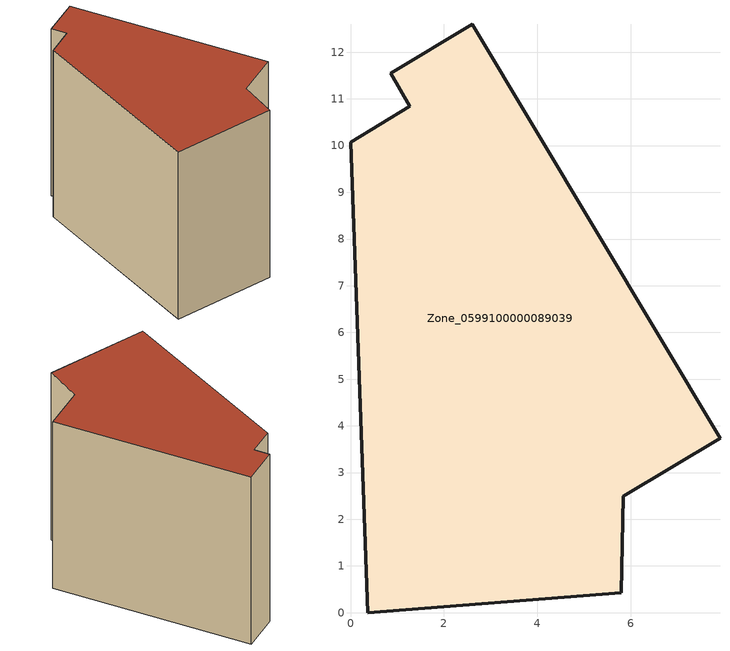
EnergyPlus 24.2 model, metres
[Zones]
Zone_0599100000089039
 floor ground (C_G): 0.86,11.55 2.61,12.6 7.91,3.74 5.84,2.49 5.8,0.43 0.37,0 0,10.07 1.27,10.84 z0
 wall outside (C_F): 0,10.07 0.37,0 5.8,0.43 5.84,2.49 7.91,3.74 2.61,12.6 0.86,11.55 1.27,10.84 0,10.07 z0:9.64
 roof outside (C_R): 1.27,10.84 0,10.07 0.37,0 5.8,0.43 5.84,2.49 7.91,3.74 2.61,12.6 0.86,11.55 z9.64
[BUILDING]
Pand.0599100000089039: North Axis=0; Terrain=City; Loads Convergence Tolerance Value=0.04; Temperature Convergence Tolerance Value=0.4; Solar Distribution=FullExterior; Maximum Number of Warmup Days=25; Minimum Number of Warmup Days=1
[Site:Location]
Rotterdam.The.Hague.AP_ZH_NLD Design_Conditions: Latitude=51.96; Longitude=4.45; Time Zone=1; Elevation=-4.5
[SITE:GROUNDTEMPERATURE:BUILDINGSURFACE]
18, 18, 18, 18, 18, 18, 18, 18, 18, 18, 18, 18
[MATERIAL] Thermal Absorptance=0.9; Solar Absorptance=0.7; Visible Absorptance=0.7
Name | Roughness | Thickness | Conductivity | Density | Specific Heat
G.TC.1946 | MediumSmooth | 0.15 | 1 | 540 | 1210
F.TC.1946 | Rough | 0.3 | 0.857143 | 1920 | 840
R.TC.1946 | MediumRough | 0.2 | 0.909091 | 1500 | 1000
[CONSTRUCTION]
C_G: G.TC.1946
C_F: F.TC.1946
C_R: R.TC.1946
[ZONE]
Zone_0599100000089039: Type=1; Multiplier=1; Ceiling Height=Autocalculate; Volume=Autocalculate; Floor Area=autocalculate; Part of Total Floor Area=Yes
[ZONEINFILTRATION:DESIGNFLOWRATE]
Infil_Zone_0599100000089039: Zone or ZoneList or Space or SpaceList=Zone_0599100000089039; Schedule=AlwaysOn; Design Flow Rate Calculation Method=Flow/Area; Flow Rate per Floor Area=0.003; Constant Term Coefficient=1; Temperature Term Coefficient=0; Velocity Term Coefficient=0; Velocity Squared Term Coefficient=0
[HVACTEMPLATE:ZONE:IDEALLOADSAIRSYSTEM]
Zone_0599100000089039: Maximum Heating Supply Air Temperature=50; Minimum Cooling Supply Air Temperature=13; Maximum Heating Supply Air Humidity Ratio=0.0156; Minimum Cooling Supply Air Humidity Ratio=0.0077; Heating Limit=NoLimit; Cooling Limit=NoLimit; Dehumidification Control Type=ConstantSensibleHeatRatio; Cooling Sensible Heat Ratio=0.7; Dehumidification Setpoint=60; Humidification Control Type=None; Humidification Setpoint=30; Outdoor Air Method=None; Outdoor Air Flow Rate per Person=0.00944; Outdoor Air Flow Rate per Zone Floor Area=0; Outdoor Air Flow Rate per Zone=0; Demand Controlled Ventilation Type=None; Outdoor Air Economizer Type=NoEconomizer; Heat Recovery Type=None; Sensible Heat Recovery Effectiveness=0.7; Latent Heat Recovery Effectiveness=0.65
[ZONECONTROL:THERMOSTAT]
ThermostatControl_Zone_0599100000089039: Zone or ZoneList=Zone_0599100000089039; Control Type Schedule=DualSetpointControlType; Control 1=Thermostat_Zone_0599100000089039; Temperature Difference Between Cutout And Setpoint=0
[THERMOSTATSETPOINT:DUALSETPOINT]
Thermostat_Zone_0599100000089039: Heating Setpoint Temperature Schedule=HeatingSetpoint_Zone_0599100000089039; Cooling Setpoint Temperature Schedule=CoolingSetpoint_Zone_0599100000089039
[SCHEDULE:COMPACT]
HeatingSetpoint_Zone_0599100000089039: Through: 12/31, For: AllDays, Until: 24:00, 21
CoolingSetpoint_Zone_0599100000089039: Through: 12/31, For: AllDays, Until: 24:00, 24
DualSetpointControlType: Through: 12/31, For: AllDays, Until: 24:00, 4
AlwaysOn: Through: 12/31, For: AllDays, Until: 24:00, 1
